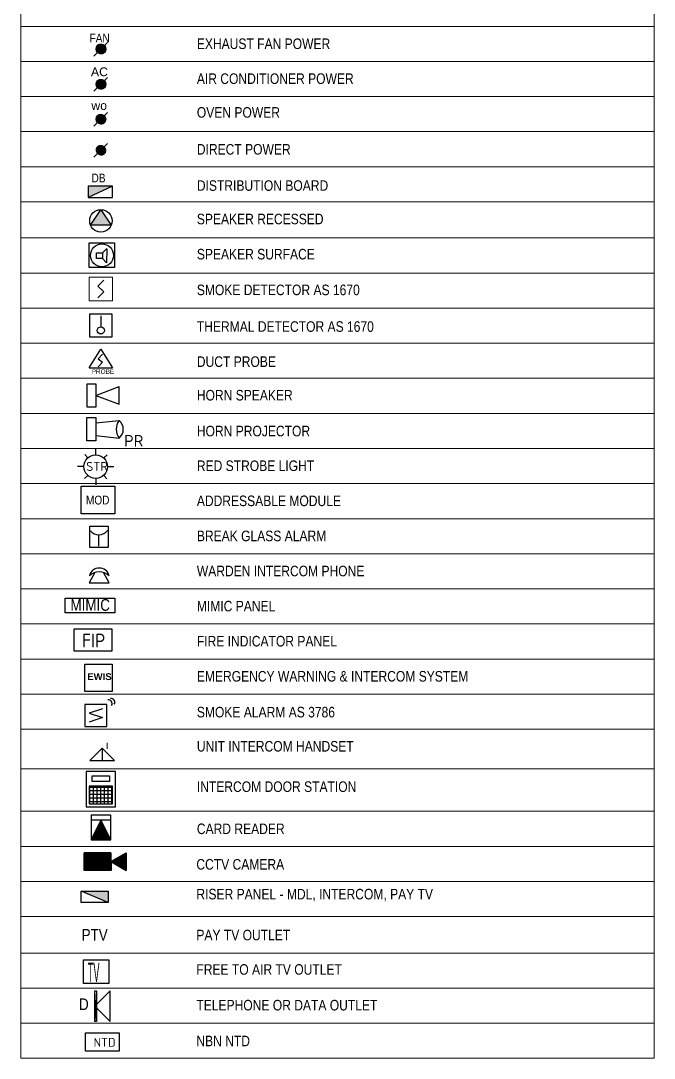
# Model space of a CAD drawing. Header units: millimetres. Extents: x 0 to 10837, y -35708 to 0.
# Drawn here: x 0 to 10825, y -35708 to -17967 of the extents above; entities that cross this region are included whole.
import ezdxf
from ezdxf.enums import TextEntityAlignment as Align

# ---------------------------------------------------------------- set-up
doc = ezdxf.new("R2010")
doc.units = ezdxf.units.MM
doc.header["$LTSCALE"] = 10.4
doc.layers.get('0').update_dxf_attribs({"color": 1})
for name, color, linetype in [('E-DISTRIBUTION BOARD', 1, 'Continuous'), ('E-ELECTRICAL', 1, 'Continuous'), ('E-EM SPITFIRES', 1, 'Continuous'), ('E-FIRE', 1, 'Continuous'), ('E-LIGHT', 1, 'Continuous'), ('E-POWER DIRECT', 1, 'Continuous'), ('E-SEC', 1, 'Continuous'), ('E-TEXT', 7, 'Continuous'), ('NBN', 1, 'Continuous'), ('P-PHONE', 1, 'Continuous'), ('P-TV-OUTLET', 1, 'Continuous'), ('Smoke DW', 1, 'Continuous'), ('XREF BUILDING C LEVEL 4$0$INTERCOM', 1, 'Continuous')]:
    doc.layers.add(name, color=color, linetype=linetype)
doc.layers.add('L-LEGEND', color=7, linetype='Continuous', lineweight=0)
doc.styles.add('Arial_B', font='arialbd.ttf', dxfattribs={"height": 608.853721})
doc.styles.add('DINS', font='fast.shx', dxfattribs={"bigfont": 'subs.shx'})
doc.styles.add('ISO', font='isocp2.shx')
doc.styles.add('miso', font='isocpeur.ttf')
doc.styles.get("Standard").update_dxf_attribs({"font": 'swissc.ttf'})
doc.styles.add('X_SK01-RetailSpace-16.07.04$0$arial narrow', font='ARIALN.TTF')
doc.styles.add('XREF BUILDING C LEVEL 4$0$Standard', font='txt_____.ttf')
doc.styles.add('Xref level 7$0$ARIAL', font='arial.ttf', dxfattribs={"height": 250})

# ---------------------------------------------------------------- blocks, each defined once
blk = doc.blocks.new('smoke detector')
at = {"color": 0, "linetype": 'ByBlock', "lineweight": 18}
for p, q in [((-26065, -1890), (-25665, -1890)), ((-26065, -1890), (-26065, -2290)), ((-25815, -1940), (-25915, -2040)), ((-25665, -2290), (-25665, -1890)), ((-25815, -2140), (-25915, -2040)), ((-25665, -2290), (-26065, -2290)), ((-25915, -2240), (-25815, -2140))]:
    blk.add_line(p, q, dxfattribs=at)
blk = doc.blocks.new('SP3')
at = {"color": 0, "linetype": 'ByBlock'}
for p, q in [((0, -2), (0, 2)), ((0, 2), (1.5, 2)), ((1.5, 2), (1.5, -2)), ((1.5, 0), (5.5, 1.5)), ((1.5, 0), (5.5, -1.5)), ((5.5, -1.5), (5.5, 1.5)), ((1.5, -2), (0, -2))]:
    blk.add_line(p, q, dxfattribs=at)
at = {"color": 0, "linetype": 'ByBlock', "style": 'ISO'}
blk.add_attdef('SPEAKER3', (7.05, -1.21), '', height=2.5, dxfattribs=at)
blk = doc.blocks.new('OUT')
at = {"linetype": 'ByBlock'}
h = blk.add_hatch(dxfattribs=at)
h.set_pattern_fill('ANSI31', color=0, scale=10, style=0)
h.set_pattern_definition([(45, (0, 0), (-0.883883476, 0.883883476), [])])
h.paths.add_polyline_path([(5656, 41271, 1), (5322, 41271, 1)])
at = {"color": 0, "linetype": 'ByBlock'}
blk.add_line((5720, 41502), (5245, 41027), dxfattribs=at)
blk.add_circle((5489, 41271), 167, dxfattribs=at)
blk = doc.blocks.new('OVEN')
at = {"color": 0, "linetype": 'ByBlock', "xscale": 0.4944548890925944, "yscale": 0.4944548890925944, "zscale": 0.4944548890925944}
blk.add_blockref('OUT', (72711, -4659), dxfattribs=at)
at = {"color": 0, "linetype": 'ByBlock', "style": 'Xref level 7$0$ARIAL'}
blk.add_text('wo', height=150, dxfattribs=at).set_placement((75262, 15906))
blk = doc.blocks.new('*X10')
at = {"color": 0, "linetype": 'Continuous'}
for p, q in [((53312.5, 13899.375), (53312.5, 14200)), ((53375, 13899.375), (53375, 14200)), ((53437.5, 13899.375), (53437.5, 14200)), ((53500, 13899.375), (53500, 14200)), ((53562.5, 13899.375), (53562.5, 14200)), ((53625, 13899.375), (53625, 14200)), ((53687.5, 13899.375), (53687.5, 14200)), ((53299.6875, 14187.5), (53700.3125, 14187.5)), ((53299.6875, 14125), (53700.3125, 14125)), ((53299.6875, 14062.5), (53700.3125, 14062.5)), ((53299.6875, 14000), (53700.3125, 14000)), ((53299.6875, 13937.5), (53700.3125, 13937.5))]:
    blk.add_line(p, q, dxfattribs=at)
blk = doc.blocks.new('ACINT')
at = {"color": 0, "linetype": 'ByBlock', "lineweight": -2}
for points in [[(-2.5, 0), (2.5, 0), (2.5, 6), (-2.5, 6)], [(1.5, 5.3), (1.5, 4.3), (-1.5, 4.3), (-1.5, 5.3)], [(-2, 3.5), (-2, 0.49), (2, 0.49), (2, 3.5)]]:
    blk.add_lwpolyline(points, close=True, dxfattribs=at)
at = {"color": 0, "linetype": 'ByBlock', "lineweight": -2, "xscale": 0.01, "yscale": 0.01, "zscale": 0.01}
blk.add_blockref('*X10', (-535, -138.5), dxfattribs=at)
at = {"color": 0, "linetype": 'ByBlock', "lineweight": -2, "style": 'ISO'}
blk.add_attdef('CARD-SPEAKER', (4.2, -0.08), '', height=2.5, dxfattribs=at)
blk = doc.blocks.new('CARD')
at = {"linetype": 'ByBlock', "lineweight": -2}
h = blk.add_hatch(dxfattribs=at)
h.set_pattern_fill('ANSI31', color=0, style=0)
h.set_pattern_definition([(45, (-160.63226, -612.8368), (-0.088388348, 0.088388348), [])])
h.paths.add_polyline_path([(4.2, 1.68), (0.84, 0), (4.2, -1.68)])
at = {"color": 0, "linetype": 'ByBlock', "lineweight": -2}
for p, q in [((4.2, 1.68), (0.84, 0)), ((0.84, 1.68), (0.84, -1.68)), ((0.84, 0), (4.2, -1.68))]:
    blk.add_line(p, q, dxfattribs=at)
blk.add_lwpolyline([(4.2, 1.68), (0, 1.68), (0, -1.68), (4.2, -1.68)], close=True, dxfattribs=at)
blk.add_attdef('CARD-KEY', (6.46, -1.57), '', height=2.5, dxfattribs=at)
blk = doc.blocks.new('STROBE')
at = {"color": 0, "linetype": 'ByBlock'}
for p, q in [((75420, 18935), (75420, 19005)), ((75332, 18901), (75297, 18939)), ((75509, 18901), (75547, 18935)), ((75288, 18803), (75218, 18803)), ((75552, 18803), (75622, 18803)), ((75332, 18705), (75294, 18670)), ((75420, 18671), (75420, 18601)), ((75543, 18667), (75509, 18705))]:
    blk.add_line(p, q, dxfattribs=at)
blk.add_circle((75420, 18803), 132, dxfattribs=at)
at = {"color": 0, "linetype": 'ByBlock', "insert": (75314, 18855), "char_height": 100, "attachment_point": 1, "style": 'miso'}
blk.add_mtext_dynamic_manual_height_columns('STR', width=187.49, gutter_width=1000, heights=[0], dxfattribs=at)
blk = doc.blocks.new('AC POWER 2')
at = {"linetype": 'ByBlock'}
h = blk.add_hatch(dxfattribs=at)
h.set_pattern_fill('ANSI31', color=0, scale=4.944549, style=0)
h.set_pattern_definition([(45, (72481.2447, 18435.7201), (-0.437040506, 0.437040506), [])])
h.paths.add_polyline_path([(75278, 38842, 1), (75113, 38842, 1)])
at = {"color": 0, "linetype": 'ByBlock'}
blk.add_line((75310, 38957), (75075, 38722), dxfattribs=at)
blk.add_circle((75195, 38842), 82.6, dxfattribs=at)
at = {"color": 0, "linetype": 'ByBlock', "style": 'Xref level 7$0$ARIAL'}
blk.add_text('AC', height=150, dxfattribs=at).set_placement((75024, 38980))
blk = doc.blocks.new('PROJECTOR HORN')
at = {"color": 0, "linetype": 'ByBlock'}
for p, q in [((74956, 32361), (74956, 32761)), ((74956, 32761), (75106, 32761)), ((75106, 32761), (75106, 32361)), ((75106, 32671), (75506, 32711)), ((75106, 32361), (74956, 32361)), ((75106, 32453), (75506, 32411))]:
    blk.add_line(p, q, dxfattribs=at)
for centre, radius, start, end in [((75713, 32561), 256, 144.0927, 215.9073), ((75384, 32561), 193, 309.1432, 50.8568)]:
    blk.add_arc(centre, radius, start, end, dxfattribs=at)
at = {"color": 0, "linetype": 'ByBlock', "insert": (75590, 32463), "char_height": 200, "attachment_point": 1, "style": 'miso'}
blk.add_mtext_dynamic_manual_height_columns('PR', width=411.29, gutter_width=1000, heights=[0], dxfattribs=at)
blk = doc.blocks.new('FIRE2')
at = {"color": 0}
for p, q in [((258217, 20906), (257717, 20906)), ((257717, 20906), (257717, 20406)), ((258217, 20406), (258217, 20906)), ((258117, 20806), (257817, 20706)), ((257817, 20706), (258117, 20606)), ((258117, 20606), (257817, 20506)), ((257717, 20406), (258217, 20406))]:
    blk.add_line(p, q, dxfattribs=at)
blk = doc.blocks.new('SMOKE ALARM')
at = {"color": 0, "linetype": 'ByBlock'}
for centre in [(87888, 43969), (87949, 43997)]:
    blk.add_arc(centre, 86.3, 328.5022, 97.0372, dxfattribs=at)
blk.add_blockref('FIRE2', (-170364, 23042), dxfattribs=at)
blk = doc.blocks.new('CTV')
at = {"linetype": 'ByBlock', "lineweight": -2}
h = blk.add_hatch(dxfattribs=at)
h.set_pattern_fill('ANSI31', color=0, style=0)
h.set_pattern_definition([(45, (-157.65735, -620.1765), (-0.088388348, 0.088388348), [])])
h.paths.add_polyline_path([(4.57, 1.5), (0, 1.5), (0, -1.5), (4.57, -1.5)])
h.paths.add_polyline_path([(4.57, 0), (7.17, 1.5), (7.17, -1.5)])
at = {"color": 0, "linetype": 'ByBlock', "lineweight": -2}
for p, q in [((4.57, 1.5), (0, 1.5)), ((0, -1.5), (0, 1.5)), ((4.57, 1.5), (4.57, -1.5)), ((4.57, 0), (7.17, 1.5)), ((7.17, 1.5), (7.17, -1.5)), ((4.57, -1.5), (0, -1.5)), ((4.57, 0), (7.17, -1.5))]:
    blk.add_line(p, q, dxfattribs=at)
blk.add_attdef('CIRCUIT-TV', (9.43, -1.42), '', height=2.5, dxfattribs=at)
blk = doc.blocks.new('COMS PANELS')
at = {"linetype": 'ByBlock', "lineweight": -2}
h = blk.add_hatch(color=0, dxfattribs=at)
h.dxf.hatch_style = 1
h.paths.add_polyline_path([(-162849, -143080), (-163041, -143539), (-162849, -143539)])
at = {"color": 0, "linetype": 'ByBlock', "lineweight": -2}
blk.add_line((-163041, -143539), (-162849, -143080), dxfattribs=at)
blk.add_lwpolyline([(-163041, -143080), (-162849, -143080), (-162849, -143539), (-163041, -143539)], close=True, dxfattribs=at)
blk = doc.blocks.new('MODULE')
at = {"color": 0, "linetype": 'ByBlock', "ltscale": 0.5}
blk.add_lwpolyline([(-7565, 21568), (-6994, 21568), (-6994, 21094), (-7565, 21094)], close=True, dxfattribs=at)
at = {"color": 0, "linetype": 'ByBlock', "ltscale": 0.5, "insert": (-7284, 21406), "char_height": 150, "attachment_point": 2, "style": 'X_SK01-RetailSpace-16.07.04$0$arial narrow'}
blk.add_mtext_dynamic_manual_height_columns('MOD ', width=647, gutter_width=750, heights=[0], dxfattribs=at)
blk = doc.blocks.new('WIP AS1670')
at = {"color": 0, "linetype": 'ByBlock', "ltscale": 0.5}
for p, q in [((-139726, -67081), (-139823, -67254)), ((-139484, -67254), (-139581, -67080)), ((-139823, -67254), (-139484, -67254))]:
    blk.add_line(p, q, dxfattribs=at)
for centre, radius, start, end in [((-139652, -67177), 174, 14.5387, 165.7546), ((-139652, -67323), 253, 48.3528, 131.9404)]:
    blk.add_arc(centre, radius, start, end, dxfattribs=at)
blk = doc.blocks.new('Recessed Speaker')
at = {"color": 0, "ltscale": 0.5}
for p, q in [((82327, 18323), (82398, 18393)), ((82396, 18392), (82396, 18153)), ((82396, 18153), (82327, 18222))]:
    blk.add_line(p, q, dxfattribs=at)
blk.add_lwpolyline([(82224, 18323), (82327, 18323), (82327, 18222), (82224, 18222)], close=True, dxfattribs=at)
blk.add_circle((82316, 18277), 196, dxfattribs=at)
blk = doc.blocks.new('Surface mounted Spkr')
at = {"color": 0, "linetype": 'ByBlock', "ltscale": 0.5}
blk.add_lwpolyline([(81471, 12836), (81903, 12836), (81903, 12411), (81471, 12411)], close=True, dxfattribs=at)
at = {"color": 0, "linetype": 'ByBlock', "rotation": 359.6227987592029}
blk.add_blockref('Recessed Speaker', (-745, -5116), dxfattribs=at)
blk = doc.blocks.new('DUCT PROBE')
at = {"color": 0, "linetype": 'ByBlock', "ltscale": 0.5}
for p, q in [((-78559, -17612), (-78359, -17292)), ((-78330, -17377), (-78403, -17457)), ((-78359, -17292), (-78159, -17612)), ((-78403, -17457), (-78330, -17512)), ((-78330, -17512), (-78403, -17592)), ((-78559, -17612), (-78159, -17612))]:
    blk.add_line(p, q, dxfattribs=at)
at = {"color": 0, "linetype": 'ByBlock', "ltscale": 0.5, "insert": (-78516, -17634), "char_height": 80, "attachment_point": 1}
blk.add_mtext_dynamic_manual_height_columns('PROBE', width=122, gutter_width=750, heights=[0], dxfattribs=at)
blk = doc.blocks.new('EWIS')
at = {"color": 0, "linetype": 'ByBlock'}
for p, q in [((188625, 15515), (189225, 15515)), ((188625, 14915), (188625, 15515)), ((189225, 15515), (189225, 14915)), ((189225, 14915), (188625, 14915))]:
    blk.add_line(p, q, dxfattribs=at)
at = {"color": 0, "linetype": 'ByBlock', "insert": (188676, 15318), "char_height": 150, "attachment_point": 1, "style": 'Arial_B'}
blk.add_mtext_dynamic_manual_height_columns('EWIS', width=868.34, gutter_width=1, heights=[0], dxfattribs=at)
blk = doc.blocks.new('FIP')
at = {"color": 0, "linetype": 'ByBlock', "ltscale": 0.5}
blk.add_lwpolyline([(-3.98, 4.78), (4.14, 4.78), (4.14, 0), (-3.98, 0)], close=True, dxfattribs=at)
at = {"color": 0, "linetype": 'ByBlock', "ltscale": 0.5, "insert": (-2.27, 3.76), "char_height": 3, "attachment_point": 1, "style": 'DINS'}
blk.add_mtext_dynamic_manual_height_columns('{\\Fiso|c0;FIP}', width=5.3473, gutter_width=12.5, heights=[0], dxfattribs=at)
blk = doc.blocks.new('INTERCOM')
at = {"color": 0, "linetype": 'ByBlock', "ltscale": 100}
for p, q in [((0, 2.1), (-2.1, 0)), ((0, 2.1), (-0.01, 0.01)), ((2.1, 0), (0, 2.1)), ((-2.1, 0), (2.1, 0))]:
    blk.add_line(p, q, dxfattribs=at)
at = {"color": 0, "linetype": 'ByBlock', "ltscale": 100, "style": 'XREF BUILDING C LEVEL 4$0$Standard'}
blk.add_text('I', height=1, dxfattribs=at).set_placement((0.67, 1.97))
blk = doc.blocks.new('tv')
at = {"color": 0, "linetype": 'ByBlock'}
blk.add_lwpolyline([(5411.6, 45948.2), (5624.7, 45948.2), (5624.7, 45747.8), (5411.6, 45747.8)], close=True, dxfattribs=at)
at = {"color": 0, "linetype": 'ByBlock', "width": 0.415966}
blk.add_text('TV', height=162.5, dxfattribs=at).set_placement((5447, 45923.6), align=Align.TOP_LEFT)
blk = doc.blocks.new('TELEPHONE')
at = {"color": 0, "linetype": 'ByBlock'}
for points in [[(319, 109), (-205, 109), (57, -153), (319, 109)], [(319, -127), (319, -153), (-205, -153), (-205, -127), (319, -127)], [(-205, -127), (319, -153)]]:
    blk.add_lwpolyline(points, dxfattribs=at)
blk = doc.blocks.new('E-SPEAKER')
at = {"linetype": 'ByBlock', "lineweight": -2}
h = blk.add_hatch(color=0, dxfattribs=at)
h.dxf.hatch_style = 1
h.paths.add_polyline_path([(-166342, -149284), (-165989, -149284), (-166164, -149020)])
at = {"color": 0, "linetype": 'ByBlock', "lineweight": -2}
for p, q in [((-166342, -149284), (-166164, -149020)), ((-166164, -149020), (-165989, -149284)), ((-165989, -149284), (-166342, -149284))]:
    blk.add_line(p, q, dxfattribs=at)
blk.add_circle((-166165, -149210), 191, dxfattribs=at)
blk = doc.blocks.new('thermal detector')
at = {"color": 0, "linetype": 'ByBlock', "lineweight": -2}
blk.add_line((17056, -156133), (17056, -156322), dxfattribs=at)
blk.add_lwpolyline([(16870, -156104), (17244, -156104), (17244, -156503), (16870, -156503)], close=True, dxfattribs=at)
blk.add_circle((17056, -156385), 60.8, dxfattribs=at)
blk = doc.blocks.new('DB')
at = {"color": 0, "linetype": 'ByBlock', "ltscale": 0.5}
blk.add_line((-3, -1.9), (1.18, 0), dxfattribs=at)
blk.add_lwpolyline([(-3, -1.9), (1.18, -1.9), (1.18, 0), (-3, 0)], close=True, dxfattribs=at)
blk.add_solid([(-3, -1.9), (1.18, 0), (1.18, -1.9)], dxfattribs=at)
blk = doc.blocks.new('PATCH PANEL')
at = {"color": 0, "linetype": 'ByBlock', "lineweight": -2}
blk.add_lwpolyline([(-19138, -128163), (-18565, -128163), (-18565, -128475), (-19138, -128475)], close=True, dxfattribs=at)
at = {"color": 0, "linetype": 'ByBlock', "lineweight": -2, "insert": (-19002, -128249), "char_height": 150, "attachment_point": 1, "style": 'miso'}
blk.add_mtext_dynamic_manual_height_columns('NTD', width=55.35, gutter_width=62.8, heights=[0], dxfattribs=at)
blk = doc.blocks.new('Manual Call Point')
at = {"color": 0, "linetype": 'ByBlock', "ltscale": 0.5}
blk.add_line((81672, 11758), (81672, 11957), dxfattribs=at)
blk.add_lwpolyline([(81517, 12105), (81828, 12105), (81828, 11738), (81517, 11738)], close=True, dxfattribs=at)
blk.add_arc((81670, 12143), 186, 219.9122, 322.125, dxfattribs=at)

msp = doc.modelspace()

# ---------------------------------------------------------------- hatches: boundary and pattern name
at = {"layer": 'E-POWER DIRECT', "linetype": 'Continuous', "true_color": 0xff0a0a}
h = msp.add_hatch(dxfattribs=at)
h.set_pattern_fill('ANSI31', color=1, scale=4.944549, style=0)
h.set_pattern_definition([(45, (-1343.9642, -40587.5234), (-0.437040506, 0.437040506), [])])
h.paths.add_polyline_path([(1453, -20181, 1), (1288, -20181, 1)])

# ---------------------------------------------------------------- linework, layer by layer
at = {"layer": 'E-FIRE', "color": 1, "true_color": 0xff0a0a}
msp.add_lwpolyline([(759, -27838), (1605, -27838), (1605, -28091), (759, -28091)], close=True, dxfattribs=at)
at = {"layer": 'E-POWER DIRECT', "color": 1, "linetype": 'Continuous', "true_color": 0xff0a0a}
msp.add_line((1485, -20067), (1249, -20301), dxfattribs=at)
at = {"layer": 'L-LEGEND'}
for p, q in [((0, 0), (0, -35708)), ((10825, -35708), (10825, 0)), ((0, -18063), (10825, -18063)), ((0, -18663), (10825, -18663)), ((0, -19263), (10825, -19263)), ((0, -19863), (10825, -19863)), ((0, -20463), (10825, -20463)), ((0, -21063), (10825, -21063)), ((0, -21681), (10825, -21681)), ((0, -22281), (10825, -22281)), ((0, -22881), (10825, -22881)), ((0, -23481), (10825, -23481)), ((0, -24081), (10825, -24081)), ((0, -24681), (10825, -24681)), ((0, -25281), (10825, -25281)), ((0, -25881), (10825, -25881)), ((0, -26481), (10825, -26481)), ((0, -27081), (10825, -27081)), ((0, -27681), (10825, -27681)), ((0, -28281), (10825, -28281)), ((0, -28881), (10825, -28881)), ((0, -29481), (10825, -29481)), ((0, -30081), (10825, -30081)), ((0, -30761), (10825, -30761)), ((0, -31485), (10825, -31485)), ((0, -32085), (10825, -32085)), ((0, -32685), (10825, -32685)), ((0, -33285), (10825, -33285)), ((0, -33908), (10825, -33908)), ((0, -34508), (10825, -34508)), ((0, -35108), (10825, -35108)), ((0, -35708), (10825, -35708))]:
    msp.add_line(p, q, dxfattribs=at)

# ---------------------------------------------------------------- block references
at = {"layer": 'E-DISTRIBUTION BOARD', "color": 1, "true_color": 0xff0a0a, "xscale": 100, "yscale": 100, "zscale": 100, "rotation": 180}
msp.add_blockref('DB', (1268, -20987), dxfattribs=at)
at = {"layer": 'E-ELECTRICAL', "color": 1, "true_color": 0xff0a0a}
for name, p, xscale, yscale, zscale in [('FIP', (1228, -28744), 78.74342420812658, 78.74342420812658, 78.74342420812658), ('EWIS', (-146405, -41102), 0.781977989366569, 0.781977989366569, 0.781977989366569)]:
    msp.add_blockref(name, p, dxfattribs=dict(at, xscale=xscale, yscale=yscale, zscale=zscale))
at = {"layer": 'E-EM SPITFIRES', "color": 1, "true_color": 0xff0a0a}
msp.add_blockref('OVEN', (-74056, -35398), dxfattribs=at)
at = {"layer": 'E-FIRE', "color": 1, "lineweight": -2, "true_color": 0xff0a0a}
for name, p in [('E-SPEAKER', (167534, 127821)), ('thermal detector', (-15688, 133123))]:
    msp.add_blockref(name, p, dxfattribs=at)
at = {"layer": 'E-FIRE', "color": 1, "true_color": 0xff0a0a}
for name, p in [('smoke detector', (27234, -20464)), ('PROJECTOR HORN', (-73825, -57513))]:
    msp.add_blockref(name, p, dxfattribs=at)
for name, p, xscale, yscale, zscale in [('SP3', (1134, -24373), 100, 100, 100), ('STROBE', (-114210, -54384), 1.531298732241465, 1.531298732241465, 1.531298732241465)]:
    msp.add_blockref(name, p, dxfattribs=dict(at, xscale=xscale, yscale=yscale, zscale=zscale))
at = {"layer": 'E-LIGHT', "color": 1, "true_color": 0xff0a0a, "xscale": 0.75, "yscale": 0.75, "zscale": 0.75}
msp.add_blockref('SMOKE ALARM', (-64419, -62619), dxfattribs=at)
at = {"layer": 'E-POWER DIRECT', "color": 1, "linetype": 'Continuous', "true_color": 0xff0a0a, "xscale": 0.4944548890925944, "yscale": 0.4944548890925944, "zscale": 0.4944548890925944}
msp.add_blockref('OUT', (-1344, -38857), dxfattribs=at)
at = {"layer": 'E-POWER DIRECT', "color": 1, "linetype": 'Continuous', "true_color": 0xff0a0a}
msp.add_blockref('AC POWER 2', (-73825, -57895), dxfattribs=at)
at = {"layer": 'E-SEC', "color": 1, "true_color": 0xff0a0a, "xscale": 100, "yscale": 100, "zscale": 100}
msp.add_blockref('ACINT', (1369, -31407), dxfattribs=at)
for name, p, rotation in [('CARD', (1369, -31553), 270), ('CTV', (1085, -32346), 0.09403352112212975)]:
    msp.add_blockref(name, p, dxfattribs=dict(at, rotation=rotation))
at = {"layer": 'E-SEC', "color": 1, "lineweight": -2, "true_color": 0xff0a0a, "rotation": 90}
msp.add_blockref('COMS PANELS', (-142046, 129998), dxfattribs=at)
at = {"layer": 'NBN', "color": 1, "lineweight": -2, "true_color": 0xff0a0a}
msp.add_blockref('PATCH PANEL', (20246, 92888), dxfattribs=at)
at = {"layer": 'P-PHONE', "color": 1, "true_color": 0xff0a0a, "rotation": 270}
msp.add_blockref('TELEPHONE', (1421, -34760), dxfattribs=at)
at = {"layer": 'P-TV-OUTLET', "color": 1, "linetype": 'Continuous', "true_color": 0xff0a0a, "xscale": 2.018183220025094, "yscale": 2.018183220025094, "zscale": 2.018183220025094}
msp.add_blockref('tv', (-9847, -126756), dxfattribs=at)
at = {"layer": 'Smoke DW', "color": 1, "lineweight": 30, "true_color": 0xff0a0a}
for name, p in [('Surface mounted Spkr', (-80302, -34598)), ('Manual Call Point', (-80336, -38712)), ('WIP AS1670', (140993, 39678))]:
    msp.add_blockref(name, p, dxfattribs=at)
at = {"layer": 'Smoke DW', "color": 1, "true_color": 0xff0a0a}
for name, p in [('DUCT PROBE', (79728, -6292)), ('MODULE', (8599, -47494))]:
    msp.add_blockref(name, p, dxfattribs=at)
at = {"layer": 'XREF BUILDING C LEVEL 4$0$INTERCOM', "color": 1, "ltscale": 100, "true_color": 0xff0a0a, "xscale": 100, "yscale": 100, "zscale": 100}
msp.add_blockref('INTERCOM', (1392, -30614), dxfattribs=at)

# ---------------------------------------------------------------- texts
at = {"layer": 'E-DISTRIBUTION BOARD', "color": 1, "true_color": 0xff0a0a}
msp.add_text('DB', height=150, dxfattribs=at).set_placement((1209, -20731))
at = {"layer": 'E-FIRE', "color": 1, "true_color": 0xff0a0a, "insert": (849, -27856), "char_height": 200, "attachment_point": 1}
msp.add_mtext_dynamic_manual_height_columns('MIMIC', width=706.4, gutter_width=1000, heights=[0], dxfattribs=at)
at = {"layer": 'E-POWER DIRECT', "color": 1, "true_color": 0xff0a0a}
msp.add_text('FAN', height=150, dxfattribs=at).set_placement((1176, -18337))
at = {"layer": 'E-TEXT', "char_height": 180, "attachment_point": 1}
for s, width, insert in [('EXHAUST FAN POWER', 4899.21, (3009, -18270)), ('AIR CONDITIONER POWER', 4899.21, (3009, -18867)), ('OVEN POWER', 4899.21, (3009, -19444)), ('DIRECT POWER', 4899.21, (3009, -20075)), ('DISTRIBUTION BOARD', 4899.21, (3009, -20695)), ('SPEAKER RECESSED', 4899.21, (3009, -21267)), ('SPEAKER SURFACE', 4899.21, (3009, -21868)), ('SMOKE DETECTOR AS 1670', 4899.21, (3009, -22479)), ('THERMAL DETECTOR AS 1670', 4899.21, (3009, -23106)), ('DUCT PROBE', 4899.21, (3009, -23706)), ('HORN SPEAKER', 4899.21, (3009, -24280)), ('HORN PROJECTOR', 4899.21, (3009, -24893)), ('RED STROBE LIGHT', 4899.21, (3009, -25486)), ('ADDRESSABLE MODULE', 4899.21, (3009, -26086)), ('BREAK GLASS ALARM', 4899.21, (3009, -26686)), ('WARDEN INTERCOM PHONE', 4899.21, (3009, -27286)), ('MIMIC PANEL', 4899.21, (3009, -27886)), ('FIRE INDICATOR PANEL', 4899.21, (3009, -28486)), ('EMERGENCY WARNING & INTERCOM SYSTEM', 6309.02, (3009, -29086)), ('SMOKE ALARM AS 3786', 4899.21, (3009, -29699)), ('UNIT INTERCOM HANDSET', 4899.21, (3009, -30283)), ('INTERCOM DOOR STATION', 4899.21, (3009, -30974)), ('CARD READER', 4899.21, (3009, -31694)), ('CCTV CAMERA', 4899.21, (3001, -32302)), ('RISER PANEL - MDL, INTERCOM, PAY TV', 5350.19, (3001, -32811)), ('PAY TV OUTLET', 7805.44, (3001, -33511)), ('FREE TO AIR TV OUTLET', 7040.28, (3001, -34099)), ('TELEPHONE OR DATA OUTLET', 7040.28, (3001, -34710)), ('NBN NTD', 7040.28, (3001, -35322))]:
    msp.add_mtext_dynamic_manual_height_columns(s, width=width, gutter_width=1000, heights=[0], dxfattribs=dict(at, insert=insert))
at = {"layer": 'P-PHONE', "color": 1, "true_color": 0xff0a0a}
msp.add_text('D', height=200, dxfattribs=at).set_placement((996, -34884))
at = {"layer": 'P-TV-OUTLET', "color": 1, "linetype": 'Continuous', "true_color": 0xff0a0a}
msp.add_text('PTV', height=200, dxfattribs=at).set_placement((1040, -33698))

doc.saveas('drawing.dxf')
